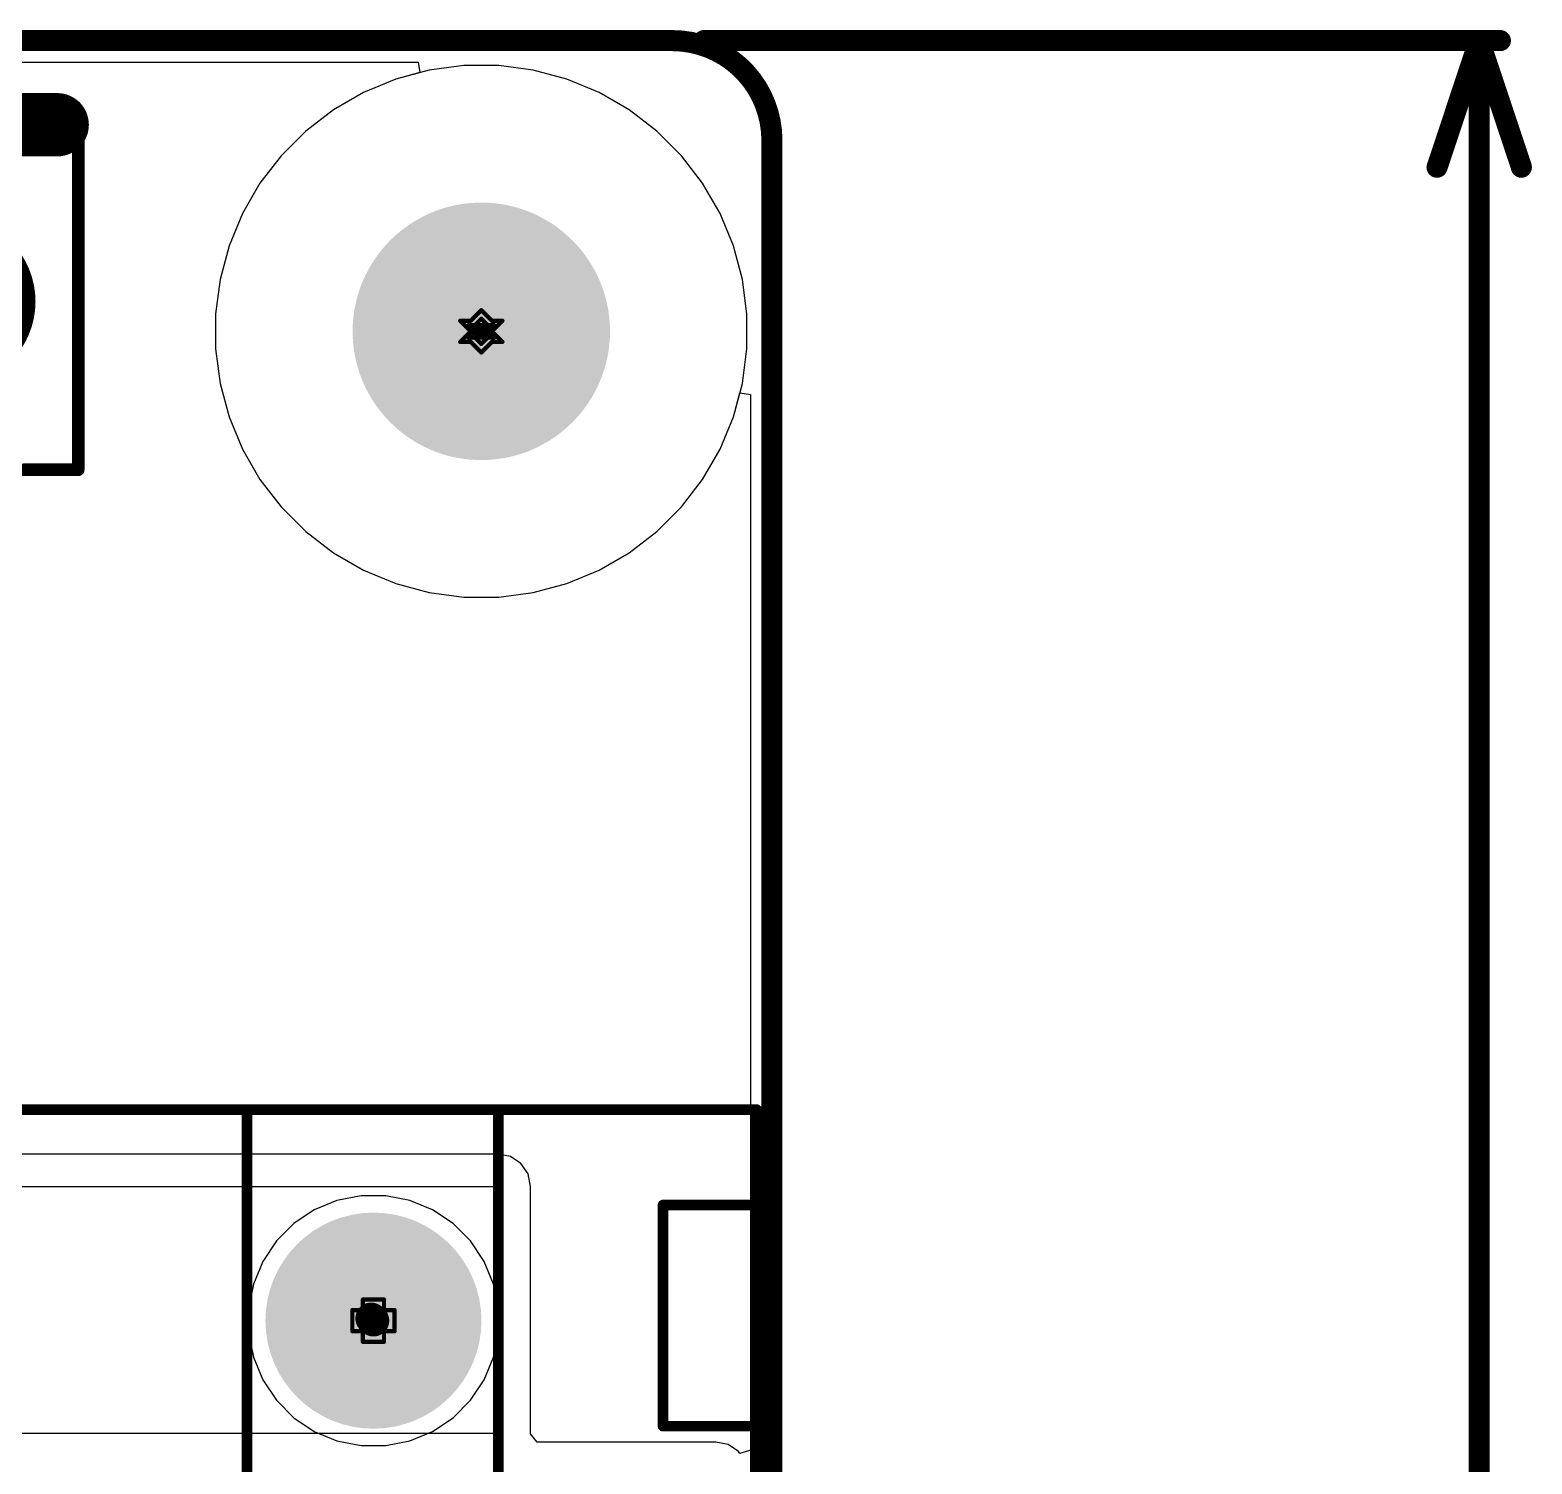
# Model space of a CAD drawing. Header units: inches. Extents: x -1 to 208, y -10 to 150.
# Drawn here: x 71.07 to 89.15, y 57.87 to 75.13 of the extents above; entities that cross this region are included whole.
import ezdxf

# ---------------------------------------------------------------- set-up
doc = ezdxf.new("R2010")
doc.units = ezdxf.units.IN
for name, color, linetype in [('Board Outline', 216, 'Continuous'), ('Bottom Layer', 5, 'Continuous'), ('Bottom Solder', 6, 'Continuous'), ('Dimensions', 6, 'Continuous'), ('Drill Drawing', 1, 'Continuous'), ('Multi-Layer', 9, 'Continuous'), ('Pad Holes', 156, 'Continuous'), ('Top Layer', 1, 'Continuous'), ('Top Overlay', 2, 'Continuous'), ('Top Paste', 8, 'Continuous'), ('Top Solder', 216, 'Continuous'), ('Via Holes', 16, 'Continuous')]:
    doc.layers.add(name, color=color, linetype=linetype)

# ---------------------------------------------------------------- blocks, each defined once
blk = doc.blocks.new('TS_1088_AR02016_21')
at = {"layer": 'Top Layer'}
for points in [[(-2.8, 0.68), (-1.57, 0.68), (-1.57, -0.68), (-2.8, -0.68)], [(1.57, 0.68), (2.8, 0.68), (2.8, -0.68), (1.57, -0.68)]]:
    blk.add_hatch(color=1, dxfattribs=at).paths.add_polyline_path(points)
at = {"layer": 'Top Paste'}
for points in [[(-2.8, 0.68), (-1.57, 0.68), (-1.57, -0.68), (-2.8, -0.68)], [(1.57, 0.68), (2.8, 0.68), (2.8, -0.68), (1.57, -0.68)]]:
    blk.add_hatch(color=8, dxfattribs=at).paths.add_polyline_path(points)
at = {"layer": 'Top Solder'}
for points in [[(-2.902, 0.782), (-1.468, 0.782), (-1.468, -0.782), (-2.902, -0.782)], [(1.468, 0.782), (2.902, 0.782), (2.902, -0.782), (1.468, -0.782)]]:
    blk.add_hatch(color=216, dxfattribs=at).paths.add_polyline_path(points)
at = {"layer": 'Top Overlay'}
for points in [[(2.026, 1.541, 0.152, 0.152, 0), (-2.026, 1.541, 0.152, 0.152, 0)], [(-2.026, 0.883, 0.152, 0.152, 0), (-2.026, 1.541, 0.152, 0.152, 0)], [(2.026, 0.883, 0.152, 0.152, 0), (2.026, 1.541, 0.152, 0.152, 0)], [(-2.026, -1.541, 0.152, 0.152, 0), (-2.026, -0.883, 0.152, 0.152, 0)], [(2.026, -1.541, 0.152, 0.152, 0), (2.026, -0.883, 0.152, 0.152, 0)], [(2.026, -1.541, 0.152, 0.152, 0), (-2.026, -1.541, 0.152, 0.152, 0)]]:
    blk.add_lwpolyline(points, format="xyseb", dxfattribs=at)
for points in [[(-2.064, 1.541, 0.0762, 0.0762, 1), (-1.988, 1.541, 0.0762, 0.0762, 1)], [(-2.064, 1.541, 0.0762, 0.0762, 1), (-1.988, 1.541, 0.0762, 0.0762, 1)], [(1.988, 1.541, 0.0762, 0.0762, 1), (2.064, 1.541, 0.0762, 0.0762, 1)], [(1.988, 1.541, 0.0762, 0.0762, 1), (2.064, 1.541, 0.0762, 0.0762, 1)], [(-2.064, 0.883, 0.0762, 0.0762, 1), (-1.988, 0.883, 0.0762, 0.0762, 1)], [(0.9, 0, 0.254, 0.254, 1), (-0.9, 0, 0.254, 0.254, 1)], [(1.988, 0.883, 0.0762, 0.0762, 1), (2.064, 0.883, 0.0762, 0.0762, 1)], [(-0.964, 0, 0.127, 0.127, 1), (-0.837, 0, 0.127, 0.127, 1)], [(0.836, 0, 0.127, 0.127, 1), (0.963, 0, 0.127, 0.127, 1)], [(-2.064, -0.883, 0.0762, 0.0762, 1), (-1.988, -0.883, 0.0762, 0.0762, 1)], [(1.988, -0.883, 0.0762, 0.0762, 1), (2.064, -0.883, 0.0762, 0.0762, 1)], [(-2.064, -1.541, 0.0762, 0.0762, 1), (-1.988, -1.541, 0.0762, 0.0762, 1)], [(-2.064, -1.541, 0.0762, 0.0762, 1), (-1.988, -1.541, 0.0762, 0.0762, 1)], [(1.988, -1.541, 0.0762, 0.0762, 1), (2.064, -1.541, 0.0762, 0.0762, 1)], [(1.988, -1.541, 0.0762, 0.0762, 1), (2.064, -1.541, 0.0762, 0.0762, 1)]]:
    blk.add_lwpolyline(points, format="xyseb", close=True, dxfattribs=at)
blk = doc.blocks.new('1715721_90')
at = {"layer": 'Bottom Layer'}
blk.add_hatch(color=5, dxfattribs=at).paths.add_polyline_path([(-3.79, 1.25), (-1.29, 1.25), (-1.29, -1.25), (-3.79, -1.25)])
h = blk.add_hatch(color=5, dxfattribs=at)
edge = h.paths.add_edge_path()
edge.add_arc((2.54, 0), 1.25, 0, 360)
at = {"layer": 'Bottom Solder'}
blk.add_hatch(color=6, dxfattribs=at).paths.add_polyline_path([(-3.841, 1.301), (-1.239, 1.301), (-1.239, -1.301), (-3.841, -1.301)])
h = blk.add_hatch(color=6, dxfattribs=at)
edge = h.paths.add_edge_path()
edge.add_arc((2.54, 0), 1.301, 0, 360)
at = {"layer": 'Multi-Layer'}
blk.add_hatch(color=9, dxfattribs=at).paths.add_polyline_path([(-3.79, 1.25), (-1.29, 1.25), (-1.29, -1.25), (-3.79, -1.25)])
h = blk.add_hatch(color=9, dxfattribs=at)
edge = h.paths.add_edge_path()
edge.add_arc((2.54, 0), 1.25, 0, 360)
at = {"layer": 'Pad Holes'}
h = blk.add_hatch(color=7, dxfattribs=at)
edge = h.paths.add_edge_path()
edge.add_arc((-2.54, 0), 0.7, 0, 360)
h = blk.add_hatch(color=7, dxfattribs=at)
edge = h.paths.add_edge_path()
edge.add_arc((2.54, 0), 0.7, 0, 360)
at = {"layer": 'Top Layer'}
blk.add_hatch(color=1, dxfattribs=at).paths.add_polyline_path([(-3.79, 1.25), (-1.29, 1.25), (-1.29, -1.25), (-3.79, -1.25)])
h = blk.add_hatch(color=1, dxfattribs=at)
edge = h.paths.add_edge_path()
edge.add_arc((2.54, 0), 1.25, 0, 360)
at = {"layer": 'Top Solder'}
blk.add_hatch(color=216, dxfattribs=at).paths.add_polyline_path([(-3.841, 1.301), (-1.239, 1.301), (-1.239, -1.301), (-3.841, -1.301)])
h = blk.add_hatch(color=216, dxfattribs=at)
edge = h.paths.add_edge_path()
edge.add_arc((2.54, 0), 1.301, 0, 360)
at = {"layer": 'Top Overlay'}
for points in [[(-5.08, 5.184, 0.127, 0.127, 0), (-5.08, -4.616, 0.127, 0.127, 0)], [(-5.08, 5.184, 0.127, 0.127, 0), (5.08, 5.184, 0.127, 0.127, 0)], [(5.08, 5.184, 0.127, 0.127, 0), (5.08, -4.616, 0.127, 0.127, 0)], [(-5.08, 4.39, 0.127, 0.127, 0), (5.08, 4.39, 0.127, 0.127, 0)], [(-5.08, 1.524, 0.127, 0.127, 0), (5.08, 1.524, 0.127, 0.127, 0)], [(-5.08, -1.503, 0.127, 0.127, 0), (5.08, -1.503, 0.127, 0.127, 0)], [(-3.806, -3.48, 0.127, 0.127, 0), (-1.143, -3.48, 0.127, 0.127, 0)], [(-3.806, -3.48, 0.127, 0.127, 0), (-3.806, -4.616, 0.127, 0.127, 0)], [(-1.143, -3.48, 0.127, 0.127, 0), (-1.143, -4.616, 0.127, 0.127, 0)], [(1.27, -3.487, 0.127, 0.127, 0), (3.932, -3.487, 0.127, 0.127, 0)], [(1.27, -3.487, 0.127, 0.127, 0), (1.27, -4.552, 0.127, 0.127, 0)], [(3.932, -3.487, 0.127, 0.127, 0), (3.932, -4.623, 0.127, 0.127, 0)], [(1.27, -4.552, 0.127, 0.127, 0), (1.27, -4.623, 0.127, 0.127, 0)], [(-5.08, -4.616, 0.127, 0.127, 0), (5.08, -4.616, 0.127, 0.127, 0)]]:
    blk.add_lwpolyline(points, format="xyseb", dxfattribs=at)
for points in [[(-5.112, 5.184, 0.0635, 0.0635, 1), (-5.048, 5.184, 0.0635, 0.0635, 1)], [(-5.112, 5.184, 0.0635, 0.0635, 1), (-5.048, 5.184, 0.0635, 0.0635, 1)], [(5.048, 5.184, 0.0635, 0.0635, 1), (5.112, 5.184, 0.0635, 0.0635, 1)], [(5.048, 5.184, 0.0635, 0.0635, 1), (5.112, 5.184, 0.0635, 0.0635, 1)], [(-5.112, 4.39, 0.0635, 0.0635, 1), (-5.048, 4.39, 0.0635, 0.0635, 1)], [(5.048, 4.39, 0.0635, 0.0635, 1), (5.112, 4.39, 0.0635, 0.0635, 1)], [(-5.112, 1.524, 0.0635, 0.0635, 1), (-5.048, 1.524, 0.0635, 0.0635, 1)], [(5.048, 1.524, 0.0635, 0.0635, 1), (5.112, 1.524, 0.0635, 0.0635, 1)], [(-5.112, -1.503, 0.0635, 0.0635, 1), (-5.048, -1.503, 0.0635, 0.0635, 1)], [(5.048, -1.503, 0.0635, 0.0635, 1), (5.112, -1.503, 0.0635, 0.0635, 1)], [(-3.838, -3.48, 0.0635, 0.0635, 1), (-3.774, -3.48, 0.0635, 0.0635, 1)], [(-3.838, -3.48, 0.0635, 0.0635, 1), (-3.774, -3.48, 0.0635, 0.0635, 1)], [(-1.175, -3.48, 0.0635, 0.0635, 1), (-1.111, -3.48, 0.0635, 0.0635, 1)], [(-1.175, -3.48, 0.0635, 0.0635, 1), (-1.111, -3.48, 0.0635, 0.0635, 1)], [(1.238, -3.487, 0.0635, 0.0635, 1), (1.302, -3.487, 0.0635, 0.0635, 1)], [(1.238, -3.487, 0.0635, 0.0635, 1), (1.302, -3.487, 0.0635, 0.0635, 1)], [(3.9, -3.487, 0.0635, 0.0635, 1), (3.964, -3.487, 0.0635, 0.0635, 1)], [(3.9, -3.487, 0.0635, 0.0635, 1), (3.964, -3.487, 0.0635, 0.0635, 1)], [(1.238, -4.552, 0.0635, 0.0635, 1), (1.302, -4.552, 0.0635, 0.0635, 1)], [(1.238, -4.552, 0.0635, 0.0635, 1), (1.302, -4.552, 0.0635, 0.0635, 1)], [(-5.112, -4.616, 0.0635, 0.0635, 1), (-5.048, -4.616, 0.0635, 0.0635, 1)], [(-5.112, -4.616, 0.0635, 0.0635, 1), (-5.048, -4.616, 0.0635, 0.0635, 1)], [(-3.838, -4.616, 0.0635, 0.0635, 1), (-3.774, -4.616, 0.0635, 0.0635, 1)], [(-1.175, -4.616, 0.0635, 0.0635, 1), (-1.111, -4.616, 0.0635, 0.0635, 1)], [(1.238, -4.623, 0.0635, 0.0635, 1), (1.302, -4.623, 0.0635, 0.0635, 1)], [(3.9, -4.623, 0.0635, 0.0635, 1), (3.964, -4.623, 0.0635, 0.0635, 1)], [(5.048, -4.616, 0.0635, 0.0635, 1), (5.112, -4.616, 0.0635, 0.0635, 1)], [(5.048, -4.616, 0.0635, 0.0635, 1), (5.112, -4.616, 0.0635, 0.0635, 1)]]:
    blk.add_lwpolyline(points, format="xyseb", close=True, dxfattribs=at)

msp = doc.modelspace()

# ---------------------------------------------------------------- hatches: boundary and pattern name
at = {"layer": 'Bottom Layer'}
h = msp.add_hatch(color=5, dxfattribs=at)
edge = h.paths.add_edge_path()
edge.add_arc((71.392, 73.987), 0.3, 0, 360)
at = {"layer": 'Bottom Solder'}
h = msp.add_hatch(color=6, dxfattribs=at)
edge = h.paths.add_edge_path()
edge.add_arc((76.5, 71.5), 0.102, 0, 360)
at = {"layer": 'Pad Holes'}
h = msp.add_hatch(color=7, dxfattribs=at)
edge = h.paths.add_edge_path()
edge.add_arc((76.5, 71.5), 1.55, 0, 360)
at = {"layer": 'Top Layer'}
h = msp.add_hatch(color=1, dxfattribs=at)
edge = h.paths.add_edge_path()
edge.add_arc((71.392, 73.987), 0.3, 0, 360)
at = {"layer": 'Top Solder'}
h = msp.add_hatch(color=216, dxfattribs=at)
edge = h.paths.add_edge_path()
edge.add_arc((76.5, 71.5), 0.102, 0, 360)
at = {"layer": 'Via Holes'}
h = msp.add_hatch(color=7, dxfattribs=at)
edge = h.paths.add_edge_path()
edge.add_arc((71.392, 73.987), 0.15, 0, 360)

# ---------------------------------------------------------------- linework, layer by layer
at = {"layer": 'Board Outline'}
for points in [[(1.2, 75, 0.254, 0.254, 0), (78.8, 75, 0.254, 0.254, 0)], [(78.8, 75, 0.254, 0.254, -0.414214), (80, 73.8, 0.254, 0.254, 0)], [(80, 1.2, 0.254, 0.254, 0), (80, 73.8, 0.254, 0.254, 0)]]:
    msp.add_lwpolyline(points, format="xyseb", dxfattribs=at)
for points in [[(78.736, 75, 0.127, 0.127, 1), (78.863, 75, 0.127, 0.127, 1)], [(78.736, 75, 0.127, 0.127, 1), (78.863, 75, 0.127, 0.127, 1)], [(79.937, 73.8, 0.127, 0.127, 1), (80.064, 73.8, 0.127, 0.127, 1)], [(79.937, 73.8, 0.127, 0.127, 1), (80.064, 73.8, 0.127, 0.127, 1)]]:
    msp.add_lwpolyline(points, format="xyseb", close=True, dxfattribs=at)
at = {"layer": 'Bottom Layer'}
for p, q in [((63.034, 74.741), (75.741, 74.741)), ((75.741, 74.741), (75.758, 74.614)), ((75.469, 74.537), (75.082, 74.376)), ((75.758, 74.614), (75.469, 74.537)), ((75.082, 74.376), (74.718, 74.166)), ((74.718, 74.166), (74.386, 73.911)), ((74.386, 73.911), (74.089, 73.614)), ((74.089, 73.614), (73.834, 73.282)), ((73.834, 73.282), (73.624, 72.918)), ((73.624, 72.918), (73.463, 72.531)), ((73.463, 72.531), (73.355, 72.126)), ((73.355, 72.126), (73.3, 71.71)), ((73.3, 71.71), (73.3, 71.29)), ((73.3, 71.29), (73.355, 70.874)), ((73.355, 70.874), (73.463, 70.469)), ((79.537, 70.469), (79.614, 70.758)), ((79.614, 70.758), (79.741, 70.741)), ((79.741, 70.741), (79.741, 4.259)), ((73.463, 70.469), (73.624, 70.082)), ((79.376, 70.082), (79.537, 70.469)), ((73.624, 70.082), (73.834, 69.718)), ((79.166, 69.718), (79.376, 70.082)), ((73.834, 69.718), (74.089, 69.386)), ((78.911, 69.386), (79.166, 69.718)), ((74.089, 69.386), (74.386, 69.089)), ((78.614, 69.089), (78.911, 69.386)), ((74.386, 69.089), (74.718, 68.834)), ((78.282, 68.834), (78.614, 69.089)), ((74.718, 68.834), (75.082, 68.624)), ((77.918, 68.624), (78.282, 68.834)), ((75.082, 68.624), (75.469, 68.463)), ((77.531, 68.463), (77.918, 68.624)), ((75.469, 68.463), (75.874, 68.355)), ((77.126, 68.355), (77.531, 68.463)), ((75.874, 68.355), (76.29, 68.3)), ((76.29, 68.3), (76.71, 68.3)), ((76.71, 68.3), (77.126, 68.355)), ((74.762, 61.036), (74.488, 60.923)), ((75.053, 61.094), (74.762, 61.036)), ((75.349, 61.094), (75.053, 61.094)), ((75.64, 61.036), (75.349, 61.094)), ((75.913, 60.923), (75.64, 61.036)), ((74.488, 60.923), (74.242, 60.758)), ((76.16, 60.758), (75.913, 60.923)), ((74.242, 60.758), (74.033, 60.549)), ((76.369, 60.549), (76.16, 60.758)), ((74.033, 60.549), (73.868, 60.302)), ((76.534, 60.302), (76.369, 60.549)), ((73.868, 60.302), (73.755, 60.029)), ((76.647, 60.029), (76.534, 60.302)), ((73.755, 60.029), (73.697, 59.738)), ((76.705, 59.738), (76.647, 60.029)), ((73.697, 59.738), (73.697, 59.442)), ((76.705, 59.442), (76.705, 59.738)), ((73.697, 59.442), (73.755, 59.151)), ((76.647, 59.151), (76.705, 59.442)), ((73.755, 59.151), (73.868, 58.878)), ((76.534, 58.878), (76.647, 59.151)), ((73.868, 58.878), (74.033, 58.631)), ((76.369, 58.631), (76.534, 58.878)), ((74.033, 58.631), (74.242, 58.422)), ((76.16, 58.422), (76.369, 58.631)), ((74.242, 58.422), (74.488, 58.257)), ((74.488, 58.257), (74.762, 58.144)), ((75.64, 58.144), (75.913, 58.257)), ((75.913, 58.257), (76.16, 58.422)), ((74.762, 58.144), (75.053, 58.086)), ((75.053, 58.086), (75.349, 58.086)), ((75.349, 58.086), (75.64, 58.144))]:
    msp.add_line(p, q, dxfattribs=at)
at = {"layer": 'Dimensions'}
for points in [[(79.181, 75, 0.254, 0.254, 0), (88.773, 75, 0.254, 0.254, 0)], [(88.011, 73.476, 0.254, 0.254, 0), (88.519, 75, 0.254, 0.254, 0)], [(88.519, 75, 0.254, 0.254, 0), (89.027, 73.476, 0.254, 0.254, 0)], [(88.519, 42.451, 0.254, 0.254, 0), (88.519, 75, 0.254, 0.254, 0)]]:
    msp.add_lwpolyline(points, format="xyseb", dxfattribs=at)
for points in [[(79.117, 75, 0.127, 0.127, 1), (79.244, 75, 0.127, 0.127, 1)], [(88.455, 75, 0.127, 0.127, 1), (88.582, 75, 0.127, 0.127, 1)], [(88.455, 75, 0.127, 0.127, 1), (88.582, 75, 0.127, 0.127, 1)], [(88.455, 75, 0.127, 0.127, 1), (88.582, 75, 0.127, 0.127, 1)], [(88.71, 75, 0.127, 0.127, 1), (88.837, 75, 0.127, 0.127, 1)], [(87.947, 73.476, 0.127, 0.127, 1), (88.074, 73.476, 0.127, 0.127, 1)], [(88.963, 73.476, 0.127, 0.127, 1), (89.09, 73.476, 0.127, 0.127, 1)]]:
    msp.add_lwpolyline(points, format="xyseb", close=True, dxfattribs=at)
at = {"layer": 'Drill Drawing'}
for points in [[(71.138, 74.241, 0.0508, 0.0508, 0), (71.646, 74.241, 0.0508, 0.0508, 0)], [(71.138, 74.241, 0.0508, 0.0508, 0), (71.392, 73.733, 0.0508, 0.0508, 0)], [(71.24, 74.14, 0.0508, 0.0508, 0), (71.545, 74.14, 0.0508, 0.0508, 0)], [(71.24, 74.14, 0.0508, 0.0508, 0), (71.392, 73.835, 0.0508, 0.0508, 0)], [(71.392, 73.733, 0.0508, 0.0508, 0), (71.646, 74.241, 0.0508, 0.0508, 0)], [(71.392, 73.835, 0.0508, 0.0508, 0), (71.545, 74.14, 0.0508, 0.0508, 0)], [(76.246, 71.627, 0.0508, 0.0508, 0), (76.373, 71.5, 0.0508, 0.0508, 0)], [(76.246, 71.627, 0.0508, 0.0508, 0), (76.373, 71.627, 0.0508, 0.0508, 0)], [(76.373, 71.627, 0.0508, 0.0508, 0), (76.5, 71.754, 0.0508, 0.0508, 0)], [(76.424, 71.576, 0.0508, 0.0508, 0), (76.5, 71.652, 0.0508, 0.0508, 0)], [(76.5, 71.754, 0.0508, 0.0508, 0), (76.627, 71.627, 0.0508, 0.0508, 0)], [(76.5, 71.652, 0.0508, 0.0508, 0), (76.576, 71.576, 0.0508, 0.0508, 0)], [(76.627, 71.627, 0.0508, 0.0508, 0), (76.754, 71.627, 0.0508, 0.0508, 0)], [(76.627, 71.5, 0.0508, 0.0508, 0), (76.754, 71.627, 0.0508, 0.0508, 0)], [(76.246, 71.373, 0.0508, 0.0508, 0), (76.373, 71.5, 0.0508, 0.0508, 0)], [(76.348, 71.576, 0.0508, 0.0508, 0), (76.424, 71.5, 0.0508, 0.0508, 0)], [(76.348, 71.576, 0.0508, 0.0508, 0), (76.424, 71.576, 0.0508, 0.0508, 0)], [(76.348, 71.424, 0.0508, 0.0508, 0), (76.424, 71.5, 0.0508, 0.0508, 0)], [(76.576, 71.576, 0.0508, 0.0508, 0), (76.652, 71.576, 0.0508, 0.0508, 0)], [(76.576, 71.5, 0.0508, 0.0508, 0), (76.652, 71.576, 0.0508, 0.0508, 0)], [(76.576, 71.5, 0.0508, 0.0508, 0), (76.652, 71.424, 0.0508, 0.0508, 0)], [(76.627, 71.5, 0.0508, 0.0508, 0), (76.754, 71.373, 0.0508, 0.0508, 0)], [(76.246, 71.373, 0.0508, 0.0508, 0), (76.373, 71.373, 0.0508, 0.0508, 0)], [(76.348, 71.424, 0.0508, 0.0508, 0), (76.424, 71.424, 0.0508, 0.0508, 0)], [(76.373, 71.373, 0.0508, 0.0508, 0), (76.5, 71.246, 0.0508, 0.0508, 0)], [(76.424, 71.424, 0.0508, 0.0508, 0), (76.5, 71.348, 0.0508, 0.0508, 0)], [(76.5, 71.348, 0.0508, 0.0508, 0), (76.576, 71.424, 0.0508, 0.0508, 0)], [(76.5, 71.246, 0.0508, 0.0508, 0), (76.627, 71.373, 0.0508, 0.0508, 0)], [(76.576, 71.424, 0.0508, 0.0508, 0), (76.652, 71.424, 0.0508, 0.0508, 0)], [(76.627, 71.373, 0.0508, 0.0508, 0), (76.754, 71.373, 0.0508, 0.0508, 0)], [(74.947, 59.463, 0.0508, 0.0508, 0), (74.947, 59.717, 0.0508, 0.0508, 0)], [(74.947, 59.717, 0.0508, 0.0508, 0), (75.074, 59.717, 0.0508, 0.0508, 0)], [(75.074, 59.717, 0.0508, 0.0508, 0), (75.074, 59.844, 0.0508, 0.0508, 0)], [(75.074, 59.844, 0.0508, 0.0508, 0), (75.328, 59.844, 0.0508, 0.0508, 0)], [(75.328, 59.717, 0.0508, 0.0508, 0), (75.328, 59.844, 0.0508, 0.0508, 0)], [(75.328, 59.717, 0.0508, 0.0508, 0), (75.455, 59.717, 0.0508, 0.0508, 0)], [(75.455, 59.463, 0.0508, 0.0508, 0), (75.455, 59.717, 0.0508, 0.0508, 0)], [(74.947, 59.463, 0.0508, 0.0508, 0), (75.074, 59.463, 0.0508, 0.0508, 0)], [(75.074, 59.336, 0.0508, 0.0508, 0), (75.074, 59.463, 0.0508, 0.0508, 0)], [(75.074, 59.336, 0.0508, 0.0508, 0), (75.328, 59.336, 0.0508, 0.0508, 0)], [(75.328, 59.463, 0.0508, 0.0508, 0), (75.455, 59.463, 0.0508, 0.0508, 0)], [(75.328, 59.336, 0.0508, 0.0508, 0), (75.328, 59.463, 0.0508, 0.0508, 0)]]:
    msp.add_lwpolyline(points, format="xyseb", dxfattribs=at)
for points in [[(71.125, 74.241, 0.0254, 0.0254, 1), (71.151, 74.241, 0.0254, 0.0254, 1)], [(71.125, 74.241, 0.0254, 0.0254, 1), (71.151, 74.241, 0.0254, 0.0254, 1)], [(71.227, 74.14, 0.0254, 0.0254, 1), (71.252, 74.14, 0.0254, 0.0254, 1)], [(71.227, 74.14, 0.0254, 0.0254, 1), (71.252, 74.14, 0.0254, 0.0254, 1)], [(71.532, 74.14, 0.0254, 0.0254, 1), (71.557, 74.14, 0.0254, 0.0254, 1)], [(71.532, 74.14, 0.0254, 0.0254, 1), (71.557, 74.14, 0.0254, 0.0254, 1)], [(71.633, 74.241, 0.0254, 0.0254, 1), (71.659, 74.241, 0.0254, 0.0254, 1)], [(71.633, 74.241, 0.0254, 0.0254, 1), (71.659, 74.241, 0.0254, 0.0254, 1)], [(71.379, 73.835, 0.0254, 0.0254, 1), (71.405, 73.835, 0.0254, 0.0254, 1)], [(71.379, 73.835, 0.0254, 0.0254, 1), (71.405, 73.835, 0.0254, 0.0254, 1)], [(71.379, 73.733, 0.0254, 0.0254, 1), (71.405, 73.733, 0.0254, 0.0254, 1)], [(71.379, 73.733, 0.0254, 0.0254, 1), (71.405, 73.733, 0.0254, 0.0254, 1)], [(76.233, 71.627, 0.0254, 0.0254, 1), (76.259, 71.627, 0.0254, 0.0254, 1)], [(76.233, 71.627, 0.0254, 0.0254, 1), (76.259, 71.627, 0.0254, 0.0254, 1)], [(76.36, 71.627, 0.0254, 0.0254, 1), (76.386, 71.627, 0.0254, 0.0254, 1)], [(76.36, 71.627, 0.0254, 0.0254, 1), (76.386, 71.627, 0.0254, 0.0254, 1)], [(76.487, 71.754, 0.0254, 0.0254, 1), (76.513, 71.754, 0.0254, 0.0254, 1)], [(76.487, 71.754, 0.0254, 0.0254, 1), (76.513, 71.754, 0.0254, 0.0254, 1)], [(76.487, 71.652, 0.0254, 0.0254, 1), (76.513, 71.652, 0.0254, 0.0254, 1)], [(76.487, 71.652, 0.0254, 0.0254, 1), (76.513, 71.652, 0.0254, 0.0254, 1)], [(76.614, 71.627, 0.0254, 0.0254, 1), (76.64, 71.627, 0.0254, 0.0254, 1)], [(76.614, 71.627, 0.0254, 0.0254, 1), (76.64, 71.627, 0.0254, 0.0254, 1)], [(76.741, 71.627, 0.0254, 0.0254, 1), (76.767, 71.627, 0.0254, 0.0254, 1)], [(76.741, 71.627, 0.0254, 0.0254, 1), (76.767, 71.627, 0.0254, 0.0254, 1)], [(76.335, 71.576, 0.0254, 0.0254, 1), (76.36, 71.576, 0.0254, 0.0254, 1)], [(76.335, 71.576, 0.0254, 0.0254, 1), (76.36, 71.576, 0.0254, 0.0254, 1)], [(76.36, 71.5, 0.0254, 0.0254, 1), (76.386, 71.5, 0.0254, 0.0254, 1)], [(76.36, 71.5, 0.0254, 0.0254, 1), (76.386, 71.5, 0.0254, 0.0254, 1)], [(76.411, 71.576, 0.0254, 0.0254, 1), (76.436, 71.576, 0.0254, 0.0254, 1)], [(76.411, 71.576, 0.0254, 0.0254, 1), (76.436, 71.576, 0.0254, 0.0254, 1)], [(76.411, 71.5, 0.0254, 0.0254, 1), (76.436, 71.5, 0.0254, 0.0254, 1)], [(76.411, 71.5, 0.0254, 0.0254, 1), (76.436, 71.5, 0.0254, 0.0254, 1)], [(76.563, 71.576, 0.0254, 0.0254, 1), (76.589, 71.576, 0.0254, 0.0254, 1)], [(76.563, 71.576, 0.0254, 0.0254, 1), (76.589, 71.576, 0.0254, 0.0254, 1)], [(76.563, 71.5, 0.0254, 0.0254, 1), (76.589, 71.5, 0.0254, 0.0254, 1)], [(76.563, 71.5, 0.0254, 0.0254, 1), (76.589, 71.5, 0.0254, 0.0254, 1)], [(76.614, 71.5, 0.0254, 0.0254, 1), (76.64, 71.5, 0.0254, 0.0254, 1)], [(76.614, 71.5, 0.0254, 0.0254, 1), (76.64, 71.5, 0.0254, 0.0254, 1)], [(76.64, 71.576, 0.0254, 0.0254, 1), (76.665, 71.576, 0.0254, 0.0254, 1)], [(76.64, 71.576, 0.0254, 0.0254, 1), (76.665, 71.576, 0.0254, 0.0254, 1)], [(76.233, 71.373, 0.0254, 0.0254, 1), (76.259, 71.373, 0.0254, 0.0254, 1)], [(76.233, 71.373, 0.0254, 0.0254, 1), (76.259, 71.373, 0.0254, 0.0254, 1)], [(76.335, 71.424, 0.0254, 0.0254, 1), (76.36, 71.424, 0.0254, 0.0254, 1)], [(76.335, 71.424, 0.0254, 0.0254, 1), (76.36, 71.424, 0.0254, 0.0254, 1)], [(76.36, 71.373, 0.0254, 0.0254, 1), (76.386, 71.373, 0.0254, 0.0254, 1)], [(76.36, 71.373, 0.0254, 0.0254, 1), (76.386, 71.373, 0.0254, 0.0254, 1)], [(76.411, 71.424, 0.0254, 0.0254, 1), (76.436, 71.424, 0.0254, 0.0254, 1)], [(76.411, 71.424, 0.0254, 0.0254, 1), (76.436, 71.424, 0.0254, 0.0254, 1)], [(76.487, 71.348, 0.0254, 0.0254, 1), (76.513, 71.348, 0.0254, 0.0254, 1)], [(76.487, 71.348, 0.0254, 0.0254, 1), (76.513, 71.348, 0.0254, 0.0254, 1)], [(76.487, 71.246, 0.0254, 0.0254, 1), (76.513, 71.246, 0.0254, 0.0254, 1)], [(76.487, 71.246, 0.0254, 0.0254, 1), (76.513, 71.246, 0.0254, 0.0254, 1)], [(76.563, 71.424, 0.0254, 0.0254, 1), (76.589, 71.424, 0.0254, 0.0254, 1)], [(76.563, 71.424, 0.0254, 0.0254, 1), (76.589, 71.424, 0.0254, 0.0254, 1)], [(76.614, 71.373, 0.0254, 0.0254, 1), (76.64, 71.373, 0.0254, 0.0254, 1)], [(76.614, 71.373, 0.0254, 0.0254, 1), (76.64, 71.373, 0.0254, 0.0254, 1)], [(76.64, 71.424, 0.0254, 0.0254, 1), (76.665, 71.424, 0.0254, 0.0254, 1)], [(76.64, 71.424, 0.0254, 0.0254, 1), (76.665, 71.424, 0.0254, 0.0254, 1)], [(76.741, 71.373, 0.0254, 0.0254, 1), (76.767, 71.373, 0.0254, 0.0254, 1)], [(76.741, 71.373, 0.0254, 0.0254, 1), (76.767, 71.373, 0.0254, 0.0254, 1)], [(74.934, 59.717, 0.0254, 0.0254, 1), (74.96, 59.717, 0.0254, 0.0254, 1)], [(74.934, 59.717, 0.0254, 0.0254, 1), (74.96, 59.717, 0.0254, 0.0254, 1)], [(75.061, 59.844, 0.0254, 0.0254, 1), (75.087, 59.844, 0.0254, 0.0254, 1)], [(75.061, 59.844, 0.0254, 0.0254, 1), (75.087, 59.844, 0.0254, 0.0254, 1)], [(75.061, 59.717, 0.0254, 0.0254, 1), (75.087, 59.717, 0.0254, 0.0254, 1)], [(75.061, 59.717, 0.0254, 0.0254, 1), (75.087, 59.717, 0.0254, 0.0254, 1)], [(75.315, 59.844, 0.0254, 0.0254, 1), (75.341, 59.844, 0.0254, 0.0254, 1)], [(75.315, 59.844, 0.0254, 0.0254, 1), (75.341, 59.844, 0.0254, 0.0254, 1)], [(75.315, 59.717, 0.0254, 0.0254, 1), (75.341, 59.717, 0.0254, 0.0254, 1)], [(75.315, 59.717, 0.0254, 0.0254, 1), (75.341, 59.717, 0.0254, 0.0254, 1)], [(75.442, 59.717, 0.0254, 0.0254, 1), (75.468, 59.717, 0.0254, 0.0254, 1)], [(75.442, 59.717, 0.0254, 0.0254, 1), (75.468, 59.717, 0.0254, 0.0254, 1)], [(74.934, 59.463, 0.0254, 0.0254, 1), (74.96, 59.463, 0.0254, 0.0254, 1)], [(74.934, 59.463, 0.0254, 0.0254, 1), (74.96, 59.463, 0.0254, 0.0254, 1)], [(75.061, 59.463, 0.0254, 0.0254, 1), (75.087, 59.463, 0.0254, 0.0254, 1)], [(75.061, 59.463, 0.0254, 0.0254, 1), (75.087, 59.463, 0.0254, 0.0254, 1)], [(75.061, 59.336, 0.0254, 0.0254, 1), (75.087, 59.336, 0.0254, 0.0254, 1)], [(75.061, 59.336, 0.0254, 0.0254, 1), (75.087, 59.336, 0.0254, 0.0254, 1)], [(75.315, 59.463, 0.0254, 0.0254, 1), (75.341, 59.463, 0.0254, 0.0254, 1)], [(75.315, 59.463, 0.0254, 0.0254, 1), (75.341, 59.463, 0.0254, 0.0254, 1)], [(75.315, 59.336, 0.0254, 0.0254, 1), (75.341, 59.336, 0.0254, 0.0254, 1)], [(75.315, 59.336, 0.0254, 0.0254, 1), (75.341, 59.336, 0.0254, 0.0254, 1)], [(75.442, 59.463, 0.0254, 0.0254, 1), (75.468, 59.463, 0.0254, 0.0254, 1)], [(75.442, 59.463, 0.0254, 0.0254, 1), (75.468, 59.463, 0.0254, 0.0254, 1)]]:
    msp.add_lwpolyline(points, format="xyseb", close=True, dxfattribs=at)
at = {"layer": 'Multi-Layer'}
for p, q in [((75.469, 74.537), (75.082, 74.376)), ((75.874, 74.645), (75.469, 74.537)), ((76.29, 74.7), (75.874, 74.645)), ((76.5, 74.7), (76.29, 74.7)), ((76.71, 74.7), (76.5, 74.7)), ((77.126, 74.645), (76.71, 74.7)), ((77.531, 74.537), (77.126, 74.645)), ((77.918, 74.376), (77.531, 74.537)), ((75.082, 74.376), (74.718, 74.166)), ((78.282, 74.166), (77.918, 74.376)), ((74.718, 74.166), (74.386, 73.911)), ((78.614, 73.911), (78.282, 74.166)), ((74.386, 73.911), (74.089, 73.614)), ((78.911, 73.614), (78.614, 73.911)), ((74.089, 73.614), (73.834, 73.282)), ((79.166, 73.282), (78.911, 73.614)), ((73.834, 73.282), (73.624, 72.918)), ((79.376, 72.918), (79.166, 73.282)), ((73.624, 72.918), (73.463, 72.531)), ((79.537, 72.531), (79.376, 72.918)), ((73.463, 72.531), (73.355, 72.126)), ((79.645, 72.126), (79.537, 72.531)), ((73.355, 72.126), (73.3, 71.71)), ((79.7, 71.71), (79.645, 72.126)), ((73.3, 71.71), (73.3, 71.5)), ((79.7, 71.5), (79.7, 71.71)), ((73.3, 71.5), (73.3, 71.5)), ((73.3, 71.5), (73.3, 71.29)), ((79.7, 71.29), (79.7, 71.5)), ((73.3, 71.29), (73.355, 70.874)), ((79.645, 70.874), (79.7, 71.29)), ((73.355, 70.874), (73.463, 70.469)), ((79.537, 70.469), (79.645, 70.874)), ((73.463, 70.469), (73.624, 70.082)), ((79.376, 70.082), (79.537, 70.469)), ((73.624, 70.082), (73.834, 69.718)), ((79.166, 69.718), (79.376, 70.082)), ((73.834, 69.718), (74.089, 69.386)), ((78.911, 69.386), (79.166, 69.718)), ((74.089, 69.386), (74.386, 69.089)), ((78.614, 69.089), (78.911, 69.386)), ((74.386, 69.089), (74.718, 68.834)), ((78.282, 68.834), (78.614, 69.089)), ((74.718, 68.834), (75.082, 68.624)), ((77.918, 68.624), (78.282, 68.834)), ((75.082, 68.624), (75.469, 68.463)), ((77.531, 68.463), (77.918, 68.624)), ((75.469, 68.463), (75.874, 68.355)), ((77.126, 68.355), (77.531, 68.463)), ((75.874, 68.355), (76.29, 68.3)), ((76.29, 68.3), (76.5, 68.3)), ((76.5, 68.3), (76.71, 68.3)), ((76.71, 68.3), (77.126, 68.355))]:
    msp.add_line(p, q, dxfattribs=at)
at = {"layer": 'Top Layer'}
for p, q in [((62.589, 74.741), (75.741, 74.741)), ((75.741, 74.741), (75.758, 74.614)), ((75.469, 74.537), (75.082, 74.376)), ((75.758, 74.614), (75.469, 74.537)), ((75.082, 74.376), (74.718, 74.166)), ((74.718, 74.166), (74.386, 73.911)), ((74.386, 73.911), (74.089, 73.614)), ((74.089, 73.614), (73.834, 73.282)), ((73.834, 73.282), (73.624, 72.918)), ((73.624, 72.918), (73.463, 72.531)), ((73.463, 72.531), (73.355, 72.126)), ((73.355, 72.126), (73.3, 71.71)), ((73.3, 71.71), (73.3, 71.29)), ((73.3, 71.29), (73.355, 70.874)), ((73.355, 70.874), (73.463, 70.469)), ((79.537, 70.469), (79.614, 70.758)), ((79.614, 70.758), (79.741, 70.741)), ((79.741, 70.741), (79.741, 58.03)), ((73.463, 70.469), (73.624, 70.082)), ((79.376, 70.082), (79.537, 70.469)), ((73.624, 70.082), (73.834, 69.718)), ((79.166, 69.718), (79.376, 70.082)), ((73.834, 69.718), (74.089, 69.386)), ((78.911, 69.386), (79.166, 69.718)), ((74.089, 69.386), (74.386, 69.089)), ((78.614, 69.089), (78.911, 69.386)), ((74.386, 69.089), (74.718, 68.834)), ((78.282, 68.834), (78.614, 69.089)), ((74.718, 68.834), (75.082, 68.624)), ((77.918, 68.624), (78.282, 68.834)), ((75.082, 68.624), (75.469, 68.463)), ((77.531, 68.463), (77.918, 68.624)), ((75.469, 68.463), (75.874, 68.355)), ((77.126, 68.355), (77.531, 68.463)), ((75.874, 68.355), (76.29, 68.3)), ((76.29, 68.3), (76.71, 68.3)), ((76.71, 68.3), (77.126, 68.355)), ((76.704, 61.596), (65.024, 61.596)), ((76.852, 61.566), (76.704, 61.596)), ((76.978, 61.482), (76.852, 61.566)), ((77.063, 61.356), (76.978, 61.482)), ((77.092, 61.207), (77.063, 61.356)), ((65.024, 61.207), (76.704, 61.207)), ((76.704, 61.207), (76.704, 58.23)), ((77.092, 58.23), (77.092, 61.207)), ((76.704, 58.23), (67.081, 58.23)), ((77.091, 58.226), (77.092, 58.23)), ((77.172, 58.127), (77.091, 58.226)), ((79.324, 58.127), (77.172, 58.127)), ((79.473, 58.098), (79.324, 58.127)), ((79.599, 58.014), (79.473, 58.098)), ((79.614, 57.991), (79.599, 58.014)), ((79.741, 58.03), (79.614, 57.991))]:
    msp.add_line(p, q, dxfattribs=at)
for points in [[(65.256, 73.987, 0.762, 0.762, 0), (71.392, 73.987, 0.762, 0.762, 0)], [(75.174, 59.617, 0.381, 0.381, 0), (75.201, 59.59, 0.381, 0.381, 0)]]:
    msp.add_lwpolyline(points, format="xyseb", dxfattribs=at)
for points in [[(71.202, 73.987, 0.381, 0.381, 1), (71.583, 73.987, 0.381, 0.381, 1)], [(75.079, 59.617, 0.191, 0.191, 1), (75.269, 59.617, 0.191, 0.191, 1)], [(75.106, 59.59, 0.191, 0.191, 1), (75.296, 59.59, 0.191, 0.191, 1)]]:
    msp.add_lwpolyline(points, format="xyseb", close=True, dxfattribs=at)

# ---------------------------------------------------------------- block references
for name, p, rotation in [('TS_1088_AR02016_21', (70.104, 71.859), 270), ('1715721_90', (75.201, 57.05), 90)]:
    msp.add_blockref(name, p, dxfattribs=dict(rotation=rotation))

doc.saveas('drawing.dxf')
